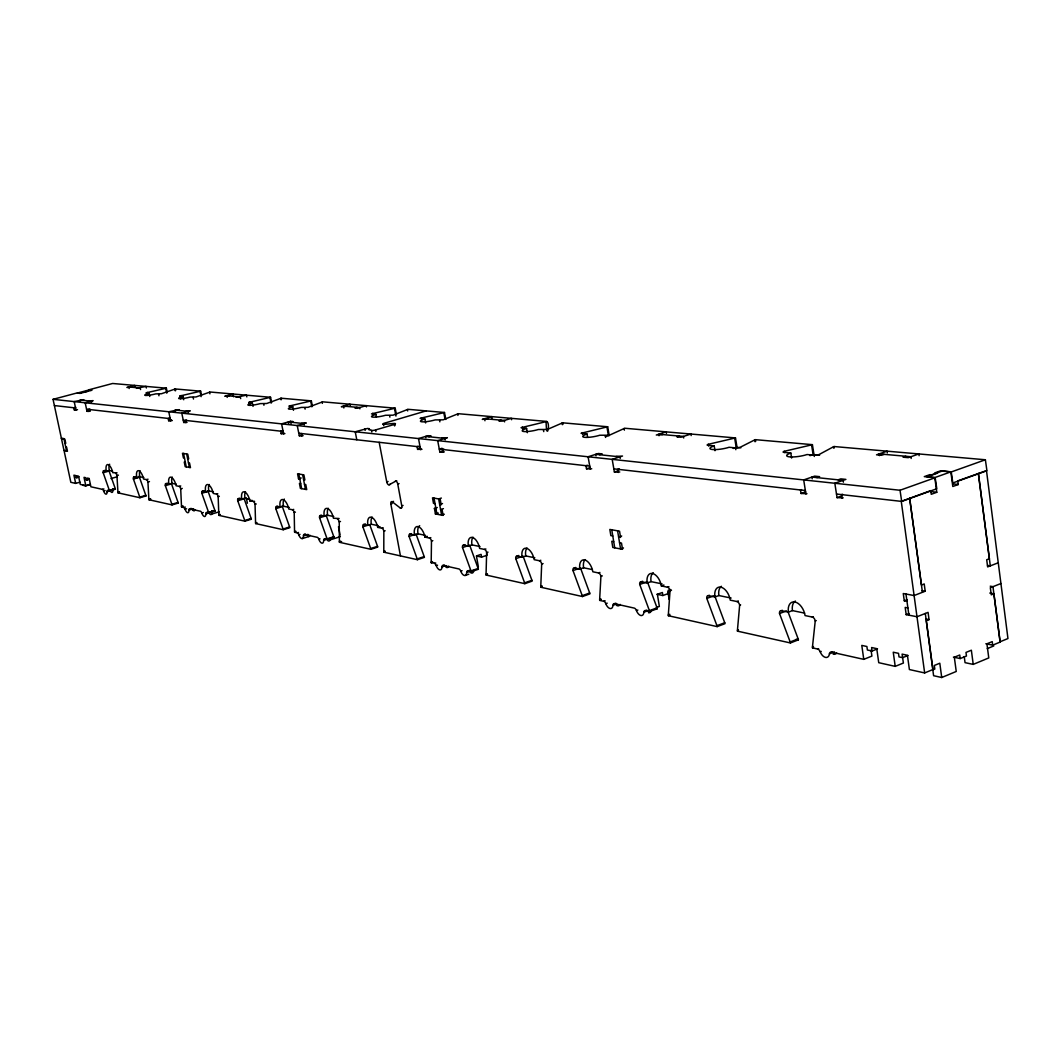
<?xml version="1.0" encoding="UTF-8"?>
<svg xmlns="http://www.w3.org/2000/svg" width="1061" height="1061" viewBox="0 0 1061 1061"><rect width="100%" height="100%" fill="white"/><g stroke="black" fill="none" stroke-linecap="round" stroke-linejoin="round"><path stroke-width="1.5" d="M417.411 559.691A2.812 1.353 71.7 0 0 417.198 558.908L409.082 536.428L416.084 534.16L424.188 556.587A2.798 1.353 71.7 0 1 424.4 557.37L417.411 559.691L383.87 552.197A2.745 1.3 71.9 0 1 383.79 551.468L383.843 531.176A2.759 1.3 72.2 0 0 381.933 528.245L377.703 527.37A9.576 4.496 72.3 0 0 371.085 517.184A9.576 4.496 72.3 0 0 367.915 525.341L363.764 524.492A2.719 1.273 72.3 0 0 362.875 526.8L370.7 548.55A2.719 1.273 72.1 0 1 370.886 549.306L377.729 547.078A2.719 1.273 72.1 0 0 377.544 546.322L369.732 524.625L362.875 526.8M435.792 563.059L431.283 562.781A2.838 1.379 71.6 0 1 431.204 562.025L431.482 541.097A2.851 1.393 71.9 0 0 429.48 538.06L424.944 537.118A9.894 4.814 72 0 0 417.994 526.561A9.894 4.814 72 0 0 414.493 534.969L410.063 534.054A2.812 1.353 72 0 0 409.082 536.428M523.1 556.163L531.906 580.301A3.024 1.565 70.7 0 1 532.118 581.136L524.81 583.669L486.137 575.035A2.958 1.485 71.1 0 1 486.057 574.24L486.641 552.582A2.958 1.499 71.4 0 0 484.506 549.412L479.638 548.418A10.278 5.172 71.5 0 0 472.264 537.423A10.278 5.172 71.5 0 0 468.378 546.083L463.604 545.102A2.918 1.459 71.6 0 0 462.516 547.556L470.991 570.884A2.918 1.459 71.2 0 1 471.203 571.693L478.352 569.28A2.918 1.459 71.2 0 0 478.14 568.471L469.678 545.182L462.516 547.556M580.486 567.967L589.691 593.019A3.13 1.684 70.1 0 1 589.903 593.881L582.436 596.534L540.858 587.25A3.064 1.605 70.5 0 1 540.778 586.441L541.68 564.041A3.064 1.605 70.9 0 0 539.426 560.752L534.187 559.678A10.65 5.557 71 0 0 526.375 548.258A10.65 5.557 71 0 0 522.092 557.184L516.972 556.123A3.024 1.565 71.1 0 0 515.779 558.643L524.598 582.834A3.024 1.565 70.7 0 1 524.81 583.669M599.704 600.354A3.183 1.724 69.9 0 1 599.651 599.545L600.911 576.375A3.183 1.737 70.3 0 0 598.51 572.953L592.86 571.786A11.061 5.981 70.4 0 0 584.584 559.903A11.061 5.981 70.4 0 0 579.85 569.107L574.333 567.967A3.143 1.684 70.5 0 0 573.006 570.566L582.224 595.672A3.143 1.684 70.1 0 1 582.436 596.534M714.623 595.553L724.743 622.741A3.408 1.976 68.4 0 1 724.968 623.682L717.17 626.613L668.377 615.725A3.316 1.87 69 0 1 668.324 614.85L670.048 590.778A3.329 1.883 69.4 0 0 667.475 587.197L661.348 585.924A11.552 6.485 69.7 0 0 652.502 573.484A11.552 6.485 69.7 0 0 647.197 583.006L641.215 581.773A3.276 1.83 69.8 0 0 639.73 584.465L649.398 610.632A3.276 1.817 69.3 0 1 649.624 611.534L657.263 608.735A3.263 1.83 69.3 0 0 657.038 607.834L647.382 581.72M788.19 612.29L798.151 638.868A3.554 2.135 67.3 0 1 798.389 639.849L790.418 642.953L737.488 631.149A3.462 2.016 68.1 0 1 737.435 630.247L739.65 605.274A3.475 2.042 68.5 0 0 736.918 601.521L730.26 600.155A12.042 7.016 68.8 0 0 720.83 587.157A12.042 7.016 68.8 0 0 714.928 596.985L708.443 595.645A3.408 1.976 68.9 0 0 706.798 598.431L716.931 625.672A3.408 1.963 68.4 0 1 717.17 626.613M832.408 651.719L831.4 652.13A3.647 2.228 66.5 0 0 829.423 653.881A7.281 4.43 66.7 0 1 825.485 657.396A7.281 4.43 66.7 0 1 820.219 651.825A3.621 2.188 66.8 0 0 817.593 649.04L812.501 647.873A3.621 2.188 66.9 0 1 812.461 646.931L815.233 620.99A3.621 2.215 67.4 0 0 812.315 617.064L805.074 615.579A12.586 7.613 67.7 0 0 794.994 601.998A12.586 7.613 67.7 0 0 788.416 612.131L781.373 610.685A3.568 2.135 67.8 0 0 779.53 613.55L790.18 641.971A3.568 2.135 67.3 0 1 790.418 642.953M379.175 442.304L386.748 481.893A2.798 1.34 72.8 0 0 389.082 484.784L396.708 480.673M836.492 494.041L901.691 501.415L936.797 488.75L935.179 477.702L924.29 476.628L929.794 474.665L932.513 474.93L937.553 473.126L934.834 472.874L940.311 470.925L951.24 471.959L952.831 482.967L986.916 470.673L985.377 459.758L834.092 446.535A3.554 0.743 -8.6 0 0 833.442 446.8L819.092 454.519A3.568 0.743 -8.7 0 1 814.105 455.196L807.05 454.532A12.387 2.586 -8.8 0 1 789.742 456.88A12.387 2.586 -8.8 0 1 790.816 453.02L783.946 452.384A3.501 0.729 -8.9 0 1 784.278 451.296L811.585 444.891A3.501 0.716 -8.8 0 0 812.408 444.652L813.973 454.625A3.488 0.729 -8.7 0 1 813.137 454.864L809.928 455.62M812.408 444.652L755.352 439.665A3.382 0.676 -9.1 0 0 754.716 439.904L740.26 447.225A3.395 0.69 -9.2 0 1 735.525 447.875L729.079 447.278A11.79 2.374 -9.3 0 1 712.647 449.532A11.79 2.374 -9.3 0 1 714.199 445.885L707.912 445.302A3.342 0.663 -9.3 0 1 708.363 444.28L735.485 437.928L737.05 447.477A3.329 0.676 -9.2 0 1 736.241 447.715L733.151 448.432M735.485 437.928L624.73 428.246L609.399 435.209L599.797 435.235A10.849 2.056 -10 0 1 584.81 437.344A10.849 2.056 -10 0 1 587.051 434.042L581.07 433.273L607.688 426.761L609.239 435.62M607.688 426.761L562.622 422.822L547.357 429.466L538.351 429.506A10.424 1.897 -10.3 0 1 524.041 431.548A10.424 1.897 -10.3 0 1 526.574 428.419L521.057 427.689L546.11 421.641C551.15 420.832 546.455 443.67 546.11 421.641M925.298 613.457L933.6 675.698L941.73 677.515L956.24 671.467L954.33 657.236L959.741 655.008L960.218 658.563L966.465 655.99L965.987 652.435L971.359 650.221L973.229 664.398L988.772 657.926L986.916 643.802L992.221 641.626L992.685 645.154L1000.165 642.064L993.918 593.775L989.794 593.059M877.527 648.855L872.089 651.03L871.598 647.528L876.757 648.642L878.733 662.687L895.219 666.374L903.402 663.032L902.089 654.12L907.42 655.274L909.396 669.544L924.648 672.939L932.884 669.544M987.247 648.642L993.786 645.937M546.853 421.442L458.233 413.697L443.166 419.824L435.143 419.904A9.708 1.658 -10.7 0 1 421.946 421.814A9.708 1.658 -10.7 0 1 424.877 418.949L425.633 422.954M908.07 655.459L902.593 657.674L899.012 656.905L898.521 653.351L893.243 652.21L895.219 666.374M831.4 652.13L863.773 659.358L871.903 656.083L871.054 650.128M445.806 419.466L444.493 412.49L407.994 409.307L393.074 415.183L385.501 415.275A9.377 1.552 -10.9 0 1 372.835 417.132A9.377 1.552 -10.9 0 1 375.926 414.387L376.43 416.973M907.871 607.926L905.192 607.409L906.187 614.637L917.009 616.746L928.07 612.369L929.051 619.597L926.293 620.698L932.99 669.809L934.807 669.053L934.33 665.472L939.794 663.218L941.73 677.515M993.918 593.775L991.266 594.836L990.337 587.714L1000.934 583.523M820.219 651.825L821.227 651.427M829.423 653.881L834.45 651.892M813.508 647.489L812.501 647.873M817.593 649.04L818.601 648.642M906.187 614.637L908.945 613.55M812.461 646.931L813.469 646.534M909.622 498.246L921.439 585.022L924.211 583.948L925.192 591.216L914.105 595.539L903.269 593.537L904.277 600.778L906.956 601.295M950.868 471.853L934.807 477.583L926.611 476.588L942.632 470.872L950.868 471.853L952.805 486.495L958.269 484.519L957.778 480.872L986.491 470.633L998.255 562.768L987.632 566.906L986.703 559.757L989.369 558.723L978.335 473.458M904.277 600.778L907.036 599.704M790.18 641.971L798.151 638.868M815.233 620.99L816.254 620.605M812.315 617.064L813.323 616.68M779.53 613.55L786.533 610.897M737.435 630.247L738.416 629.876M737.488 631.149L738.469 630.778M788.416 612.131L792.421 610.605L804.556 613.099M396.39 414.44L395.183 408.18L322.663 401.84L308.035 407.318L301.191 407.424A8.806 1.366 -11.3 0 1 289.414 409.175A8.806 1.366 -11.3 0 1 292.743 406.642L293.486 410.289M781.373 610.685L782.368 610.3M716.931 625.672L724.743 622.741M736.918 601.521L738.39 600.977M739.65 605.274L740.631 604.903M312.425 406.297L311.337 400.859L281.192 398.22L266.735 403.498L260.237 403.618A8.541 1.273 -11.4 0 1 248.884 405.315A8.541 1.273 -11.4 0 1 252.319 402.875L253.035 406.403M714.928 596.985L718.867 595.539L731.135 598.059M668.324 614.85L669.77 614.319M668.377 615.725L669.823 615.194M708.443 595.645L709.424 595.287M706.798 598.431L714.133 595.738M601.123 599.889L599.704 600.393L603.682 601.282A3.183 1.724 69.8 0 1 605.804 603.696A6.379 3.475 69.8 0 0 610.062 608.523A6.379 3.475 69.8 0 0 612.979 605.3A3.21 1.751 69.7 0 1 614.452 603.682L634.253 608.099A3.249 1.79 69.4 0 1 636.441 610.566L637.86 610.048M636.441 610.566A6.512 3.607 69.4 0 0 640.831 615.513A6.512 3.607 69.4 0 0 643.881 612.237A3.263 1.817 69.3 0 1 645.42 610.592L646.852 610.075M656.374 607.555L659.358 606.468L657.396 594.293L662.382 592.489L662.873 595.526L668.642 593.431L668.151 590.393L670.632 589.505M643.881 612.237L648.178 610.672M649.398 610.632L657.038 607.834M612.979 605.3L616.759 603.934M667.475 587.197L668.934 586.667M934.807 477.583L936.783 492.291L931.253 494.293L930.749 490.62L901.266 501.376L924.648 672.939M670.048 590.778L671.494 590.248M603.682 601.282L605.102 600.778M605.804 603.696L607.21 603.178M661.348 585.924L663.921 584.996M614.452 603.682L615.857 603.165M641.215 581.773L642.648 581.256M61.366 438.153L63.912 438.617L66.498 450.673L63.939 450.182L53.05 399.334L900.02 490.262L935.179 477.702M951.24 471.959L985.377 459.758M639.73 584.465L646.905 581.892M599.651 599.545L601.056 599.041M647.197 583.006L651.043 581.627L662.064 583.895M582.224 595.672L589.691 593.019M271.629 402.557L270.568 397.291L210.131 392.013L196.02 396.947L190.091 397.079A8.09 1.141 -11.6 0 1 179.455 398.697A8.09 1.141 -11.6 0 1 183.022 396.416L183.725 399.758M838.071 479.837L840.829 478.869L845.896 479.4L834.821 483.259L837.049 497.636L841.718 495.978M837.049 497.636L843.177 497.848M600.911 576.375L602.33 575.884M842.62 494.254L841.572 494.612L842.129 498.219M598.51 572.953L599.929 572.463M573.006 570.566L580.022 568.126M579.85 569.107L583.603 567.794L592.29 569.571M905.762 456.27L903.097 457.198L908.243 457.649L918.866 453.949L919.118 455.713M801.519 489.612L800.485 489.97L801.042 493.484L805.67 491.88M540.778 586.441L542.171 585.951M801.042 493.484L806.957 493.697M540.858 587.25L542.237 586.773M201.51 395.329L200.648 391.177L175.317 388.963L161.391 393.75L155.728 393.883A7.865 1.074 -11.7 0 1 145.437 395.448A7.865 1.074 -11.7 0 1 149.057 393.26L149.747 396.509M623.47 547.914L620.566 548.922L617.595 530.818M524.598 582.834L531.906 580.301M574.333 567.967L575.738 567.476M816.864 477.596L819.596 476.654L814.676 476.137L803.694 479.917L805.922 494.055M884.184 454.347L881.532 455.262L876.532 454.811L887.076 451.177L887.328 452.901M539.426 560.752L540.818 560.274M621.68 535.991L618.616 537.038L620.566 537.396L619.544 531.176L609.823 529.439L610.844 535.619L612.781 535.977M541.68 564.041L543.073 563.563M486.057 574.24L487.41 573.789M486.137 575.035L487.49 574.571M434.466 563.497A2.838 1.379 71.5 0 1 436.23 565.619A5.703 2.785 71.5 0 0 439.758 569.89A5.703 2.785 71.5 0 0 441.973 566.919A2.865 1.406 71.4 0 1 443.087 565.42L458.936 568.961A2.891 1.432 71.3 0 1 460.739 571.123A5.796 2.878 71.3 0 0 464.373 575.473A5.796 2.878 71.3 0 0 466.681 572.463A2.904 1.446 71.2 0 1 467.848 570.951L469.638 570.341M466.681 572.463L470.699 571.097M470.991 570.884L478.14 568.471M516.972 556.123L518.802 555.5M465.248 575.433L468.816 574.226M515.779 558.643L522.184 556.468M522.092 557.184L525.765 555.924L534.85 557.794M460.739 571.123L462.079 570.672M443.087 565.42L444.413 564.982M441.973 566.919L445.952 565.579M488.007 552.131L486.641 552.582L486.986 555.288L481.588 557.105L476.893 556.11M431.204 562.025L432.517 561.587M431.283 562.781L432.596 562.343M484.506 549.412L485.872 548.961M436.23 565.619L437.543 565.181M417.198 558.908L424.188 556.587M463.604 545.102L464.957 544.651M468.378 546.083L471.973 544.89L480.023 546.548M431.482 541.097L432.808 540.659M616.043 456.455L622.528 456.031L612.184 459.36L614.385 472.012L618.749 470.593M614.385 472.012L619.77 471.999M424.944 537.118L427.304 536.349M383.79 551.468L385.09 551.044M383.87 552.197L385.17 551.773M429.48 538.06L430.806 537.622M410.063 534.054L411.376 533.617M370.7 548.55L377.544 546.322M414.493 534.969L418.007 533.829L425.488 535.354M619.213 468.829L617.754 469.294L618.311 472.463M444.294 514.227L441.575 515.102L438.657 498.935L441.376 498.06M587.396 465.235L585.951 465.699L586.508 468.803L590.34 467.569M586.508 468.803L591.733 468.776M377.703 527.37L379.997 526.627M370.886 549.306L339.48 542.29A2.666 1.22 72.3 0 1 339.387 541.574L340.661 541.163M381.933 528.245L383.233 527.821M443.432 508.643L440.567 509.559L442.119 509.85L443.127 515.394L435.408 513.935L434.413 508.418L437.265 507.503M339.48 542.29L341.589 541.614M435.408 513.935L438.259 513.02M383.843 531.176L385.143 530.752M679.451 436.071L676.958 436.88L680.95 437.238L690.923 434.029L691.175 435.58M363.764 524.492L365.488 523.948M282.292 505.566A2.546 1.114 72.9 0 0 282.372 506.654L289.626 526.972A2.546 1.114 72.6 0 1 289.812 527.688L283.26 529.731A2.546 1.114 72.6 0 0 283.075 529.028L275.82 508.67A2.546 1.114 72.9 0 1 276.55 506.482L280.197 507.238A8.965 3.952 72.9 0 1 282.796 499.519A8.965 3.952 72.9 0 1 288.764 509.001L292.478 509.771A2.573 1.141 72.8 0 1 294.202 512.503L294.56 531.588A2.573 1.141 72.6 0 0 294.64 532.277L297.266 532.861A2.573 1.141 72.5 0 1 298.751 534.771A5.159 2.281 72.5 0 0 301.748 538.577A5.159 2.281 72.5 0 0 303.459 535.818A2.586 1.154 72.5 0 1 304.321 534.439L317.279 537.33A2.613 1.167 72.4 0 1 318.817 539.267L320.064 538.869M318.817 539.267A5.239 2.361 72.4 0 0 321.881 543.152A5.239 2.361 72.4 0 0 323.671 540.354A2.626 1.18 72.3 0 1 324.56 538.961L326.244 538.418M367.915 525.341L371.35 524.253L378.353 525.686M333.804 536.707A2.626 1.194 72.4 0 1 334.003 537.436L327.305 539.572A2.639 1.194 72.4 0 0 327.106 538.842L333.804 536.707L326.284 515.686A2.626 1.194 72.6 0 1 326.204 515.009M323.671 540.354L329.52 538.497M588.576 456.628L588.232 457.556M442.517 503.564L439.652 504.479L441.204 504.757L440.209 499.2L432.49 497.834L433.498 503.352L435.023 503.63M330.077 539.903L340.382 536.627M599.611 454.718L602.171 453.896L598.351 453.498L588.099 456.774L590.287 469.241M662.661 434.586L656.295 435.023L666.189 431.867L666.441 433.405M356.788 439.771L355.223 431.774L367.663 428.419L371.629 430.487L374.228 430.315L394.334 424.453C400.753 421.588 377.544 426.204 383.883 423.339L426.19 410.886M303.459 535.818L308.008 534.386M400.435 555.898L390.846 504.002A2.785 1.34 72.5 0 1 392.225 501.787L400.342 508.06A2.812 1.353 72.5 0 0 401.761 505.845L403.074 505.421M302.438 538.524L309.043 536.442M400.342 508.06L401.668 507.649M294.56 531.588L295.794 531.203M294.64 532.277L295.886 531.893M392.225 501.787L393.538 501.376M327.106 538.842L319.573 517.781A2.626 1.194 72.6 0 1 320.382 515.54L324.281 516.336A9.27 4.217 72.6 0 1 327.159 508.391A9.27 4.217 72.6 0 1 333.446 518.232L339.109 518.511M297.266 532.861L298.499 532.476M390.846 504.002L392.159 503.59M298.751 534.771L299.998 534.373M339.387 541.574L339.228 521.879L340.501 521.481M304.321 534.439L305.568 534.041M320.382 515.54L321.642 515.142M283.075 529.028L289.626 526.972M319.573 517.781L327.637 515.288L333.764 516.535M395.382 481.084A2.812 1.366 72.8 0 1 397.742 484.002L399.055 483.591M292.478 509.771L293.725 509.386M386.748 481.893L388.061 481.482M283.26 529.731L255.648 523.564A2.493 1.074 72.8 0 1 255.568 522.901L256.775 522.529M255.648 523.564L256.855 523.192M294.202 512.503L295.435 512.118M389.082 484.784L390.395 484.373M444.493 412.49L420.103 418.352L424.877 418.949M275.82 508.67L283.486 506.23L289.215 507.397M240.011 498.126L238.407 498.604A2.467 1.048 73.1 0 0 237.73 500.739L244.746 520.487L251.165 518.511A2.467 1.048 72.9 0 1 251.351 519.2L244.932 521.176L218.911 515.367A2.427 1.008 73 0 1 218.818 514.718L218.155 496.667A2.427 1.008 73.2 0 0 216.577 494.108L213.288 493.418A8.448 3.501 73.3 0 0 207.837 484.519A8.448 3.501 73.3 0 0 205.675 491.853L202.439 491.19A2.401 0.995 73.3 0 0 201.829 493.259L208.619 512.436A2.401 0.995 73.1 0 1 208.792 513.113L206.51 512.596A2.387 0.981 73.1 0 0 205.807 513.909A4.774 1.963 73.1 0 1 204.415 516.495A4.774 1.963 73.1 0 1 201.776 512.994A2.387 0.981 73.1 0 0 200.463 511.243L189.667 508.842A2.361 0.955 73.1 0 0 188.977 510.129A4.708 1.91 73.2 0 1 187.638 512.688A4.708 1.91 73.2 0 1 185.052 509.24A2.347 0.955 73.2 0 0 183.765 507.516L181.59 507.039A2.347 0.942 73.2 0 1 181.497 506.402L180.702 488.869A2.347 0.955 73.4 0 0 179.203 486.389L176.099 485.752A8.196 3.302 73.4 0 0 170.901 477.132A8.196 3.302 73.4 0 0 168.938 484.267L165.901 483.644A2.334 0.928 73.5 0 0 165.344 485.673L171.895 504.267A2.334 0.928 73.3 0 1 172.068 504.903L178.221 503.073A2.321 0.928 73.3 0 0 178.049 502.423L171.511 483.856A2.321 0.942 73.5 0 1 171.418 483.246M443.777 449.042L442.41 449.466L442.941 452.291L444.307 451.88M441.827 438.1L447.357 437.702L437.689 440.633L439.824 451.933L442.994 450.965M276.55 506.482L277.783 506.11M208.619 512.436L214.906 510.527A2.401 0.995 73.1 0 1 215.078 511.203L205.807 513.909M418.419 446.19L417.066 446.601L417.596 449.373L420.74 448.432M238.407 498.604L241.828 499.32A8.7 3.713 73.1 0 1 244.202 491.787A8.7 3.713 73.1 0 1 249.905 500.978L252.067 500.328M417.596 449.373L421.973 449.32M211.418 514.161L219.309 511.773M249.905 500.978L254.613 501.336M218.818 514.718L220.012 514.346M218.911 515.367L220.091 515.009M255.568 522.901L255.038 504.346L256.258 503.975M442.052 448.272L439.294 449.108L589.744 466.124M395.183 408.18L371.496 413.883L375.926 414.387M394.334 424.453L394.626 425.952M303.605 479.718L304.878 479.957L303.897 474.904L297.557 473.776L298.539 478.803L301.218 477.994M501.15 420.169L498.803 420.872L501.999 421.164L511.349 418.339L511.601 419.732M241.828 499.32L245.051 498.338L249.905 499.333M237.73 500.739L244.163 498.803A2.467 1.048 73.1 0 1 244.07 498.153M201.776 512.994L203.341 512.516M206.51 512.596L208.871 511.879M211.616 511.057L212.412 510.818M181.497 506.402L183.049 505.938M181.59 507.039L183.129 506.574M218.155 496.667L219.348 496.309M183.765 507.516L185.317 507.052M185.052 509.24L186.603 508.776M428.737 436.721L431.124 436.005L428.074 435.686L418.498 438.564L420.62 449.731M487.715 418.976L482.278 419.387L491.548 416.602L491.919 418.671M189.667 508.842L191.219 508.365M188.977 510.129L193.646 508.723M205.675 491.853L208.831 490.911L213.407 491.853M201.829 493.259L208.128 491.389A2.401 0.995 73.3 0 1 208.036 490.766M171.895 504.267L178.049 502.423M216.577 494.108L217.77 493.75M139.415 475.779A2.268 0.889 73.6 0 0 139.455 477.264L145.808 495.328A2.268 0.889 73.4 0 1 145.967 495.951L139.933 497.728A2.268 0.875 73.4 0 0 139.773 497.105L133.421 479.015A2.268 0.875 73.6 0 1 133.911 477.039L136.803 477.636A7.971 3.117 73.6 0 1 138.593 470.66A7.971 3.117 73.6 0 1 143.58 479.028L146.511 479.638A2.294 0.902 73.5 0 1 147.943 482.039L148.858 499.121A2.281 0.902 73.3 0 0 148.938 499.744L150.834 499.187M202.439 491.19L204.017 490.712M139.773 497.105L145.808 495.328M179.203 486.389L180.755 485.925M180.702 488.869L182.253 488.405M148.858 499.121L150.37 498.683M311.337 400.859L288.857 406.151L292.743 406.642M165.901 483.644L167.439 483.193M168.938 484.267L172.028 483.365L176.338 484.24M165.344 485.673L171.511 483.856M90.158 484.386L85.782 485.646L84.018 477.344L85.769 477.715L86.206 479.797L87.824 480.142L87.373 478.06L89.137 478.445L90.914 486.787L102.453 489.36A2.188 0.822 73.5 0 1 103.607 490.964L105.079 490.527M103.607 490.964A4.39 1.658 73.5 0 0 105.901 494.147A4.39 1.658 73.5 0 0 107.015 491.72A2.202 0.836 73.5 0 1 107.572 490.514L109.058 490.076M109.787 489.864L110.53 489.651M113.116 488.896L115.41 489.214A2.202 0.836 73.5 0 0 115.251 488.604L109.084 471.018A2.202 0.836 73.7 0 1 109.018 470.633M105.105 470.355L103.62 470.779A2.202 0.836 73.7 0 0 103.169 472.715L109.336 490.328L115.251 488.604M146.511 479.638L148.036 479.187M107.015 491.72L115.41 489.214M301.483 423.326L306.284 422.941L297.239 425.554L299.295 435.766L301.841 435.023M299.295 435.766L303.114 435.686M147.943 482.039L149.468 481.601M139.933 497.728L118.036 492.848A2.228 0.849 73.5 0 1 117.943 492.238L119.429 491.8M118.036 492.848L119.522 492.41M282.756 430.554L280.661 431.164L281.165 433.684L284.892 433.604M281.165 433.684L283.685 432.954M133.911 477.039L135.437 476.601M136.803 477.636L139.827 476.747L143.898 477.596M133.421 479.015L139.455 477.264M102.453 489.36L103.925 488.935M270.568 397.291L248.672 402.451L252.319 402.875M86.206 479.797L89.124 478.962M290.807 422.198L293.048 421.562L290.555 421.297L281.589 423.87L283.632 433.962M65.729 446.986L66.578 447.145L67.466 451.283L64.058 450.62L70.835 482.304L75.676 483.392L80.026 482.145M346.058 406.336L341.324 406.734L350.011 404.241L350.382 406.098M103.62 470.779L106.352 471.349A7.759 2.958 73.7 0 1 107.997 464.532A7.759 2.958 73.7 0 1 112.784 472.675L117.055 472.821M115.556 473.246A2.228 0.849 73.7 0 1 116.935 475.58L118.434 475.156M357.04 407.318L354.851 407.941L357.451 408.18L366.217 405.647L366.469 406.907M89.986 484.625L85.609 485.885L83.023 485.315M111.007 478.564L117.32 476.747M75.676 483.392L73.912 475.156L75.636 475.527L76.074 477.596L78.978 476.76M106.352 471.349L109.323 470.5L112.546 471.15M103.169 472.715L109.084 471.018M200.648 391.177L179.786 396.032L183.022 396.416M186.02 411.164L190.237 410.806L181.776 413.153L183.739 422.477L186.113 421.814M183.739 422.477L187.041 422.384M167.214 392.225L166.365 388.18L146.033 392.862L149.057 393.26M170.145 417.901L168.168 418.445L168.659 420.74L172.293 420.541M168.659 420.74L171.418 419.97M186.55 420.05L185.357 420.381L185.847 422.716M177.147 410.236L179.243 409.652L168.765 411.761L170.715 420.978M228.99 395.886L224.813 396.27L232.996 394.002L233.553 396.734M238.155 396.708L236.086 397.278L246.497 395.183L246.842 396.92M89.349 400.992L93.116 400.647L85.159 402.782L87.029 411.35L89.641 410.647M87.029 411.35L90.304 411.151M75.689 407.278L73.832 407.769L74.297 409.891L77.519 409.692M74.297 409.891L75.782 409.493M89.827 409.002L88.342 409.413L88.806 411.549M81.856 400.196L83.819 399.665L74.177 401.602L76.034 410.09M130.649 387.119L126.909 387.477L134.614 385.408L134.946 386.986M138.394 387.809L136.445 388.326L146.047 386.403L146.378 387.994M53.05 399.334L77.426 392.849L80.742 393.18M605.393 436.535L608.47 435.832L606.932 426.96M383.366 424.175L383.764 425.66M158.619 394.148L158.964 395.78M439.586 420.315L439.877 421.84M166.365 388.18L112.612 383.485L88.633 389.864L91.975 390.183L80.026 393.406L77.453 393.034L88.66 390.063L91.259 390.408M735.896 447.371L740.83 447.835M813.058 454.532L819.622 455.142M88.129 391.204L83.739 392.066L84.601 392.146M54.416 405.567L75.57 407.968M86.564 409.201L170.237 418.671M183.248 420.143L283.128 431.442M298.791 433.22L420.09 446.933M613.842 468.856L805.365 490.527M439.824 451.933L442.941 452.291M952.765 483.843L958.269 484.519M930.218 491.442L936.783 492.291M987.552 565.42L990.298 565.871L978.428 473.538M990.231 586.189L992.963 586.667L1000.059 641.799L1007.95 638.536L998.268 562.768M921.943 590.632L925.192 591.216M184.455 458.047L183.407 457.861L182.465 453.259L187.744 454.201L188.686 458.816L187.625 458.617M298.539 478.803L299.799 479.028M61.485 438.591L64.88 439.214L65.769 443.352L64.92 443.193M185.317 462.251L184.256 462.065L185.198 466.641L190.476 467.649L189.534 463.034L188.473 462.848M300.687 483.644L299.427 483.405L300.396 488.418L306.735 489.612L305.767 484.572L304.494 484.346M434.413 508.418L435.938 508.696M613.709 541.64L611.773 541.282L612.794 547.463L622.515 549.293L621.494 543.086L619.544 542.728M925.802 618.961L929.051 619.597M985.828 643.762L992.685 645.154M656.971 594.279L662.873 595.526M953.415 657.117L960.218 658.563M973.229 664.398L965.046 662.648L964.237 656.6M76.074 477.596L77.241 477.848L76.803 475.779L78.527 476.15L80.291 484.413L85.782 485.646M872.089 651.03L867.394 650.008L866.89 646.507L861.784 645.406L863.773 659.358M144.575 495.646L145.967 495.951M176.749 502.742L178.221 503.073M213.659 510.885L215.078 511.203M249.68 518.829L251.351 519.2M332.623 537.131L334.003 537.436M477.516 569.094L478.352 569.28M656.215 608.51L657.263 608.735M796.121 639.345L798.389 639.849M107.572 490.514L109.495 490.938A2.215 0.836 73.5 0 0 109.336 490.328M148.938 499.744L172.068 504.903M324.56 538.961L327.305 539.572M467.848 570.951L471.203 571.693M645.42 610.592L649.624 611.534M371.536 430.461L371.827 431.973M244.163 498.803L251.165 518.511M208.128 491.389L214.906 510.527M80.45 401.602L80.105 400.024L91.127 401.177L91.471 402.782M140.569 389.559L140.224 387.981L128.832 386.96L129.177 388.538M147.254 392.371L147.598 393.989M188.487 413.14L188.129 411.389L175.065 410.023L175.556 412.318M181.033 395.501L181.378 397.159M180.012 396.138L180.582 398.803M175.317 388.963L175.649 390.594M174.786 389.122L175.131 390.753M165.768 388.326L166.789 393.18M200.025 391.337L201.139 396.642M193.142 397.371L193.5 399.042M209.601 392.172L209.945 393.843M240.675 398.631L240.316 396.907L226.855 395.7L227.213 397.411M263.672 403.936L263.937 405.262M249.932 401.867L250.29 403.631M248.95 402.557L249.521 405.382M186.683 454.015L189.415 467.45M183.526 453.445L186.245 466.84M290.555 421.297L291.165 424.32M288.698 423.83L288.313 421.946L304.03 423.591L304.282 424.877M281.192 398.22L281.457 399.546M280.635 398.392L280.9 399.718M269.918 397.451L271.059 403.074M304.852 407.769L305.13 409.148M301.324 433.498L301.841 436.058M290.117 405.594L290.396 406.947M322.106 402.026L322.372 403.392M310.687 401.018L311.841 406.827M246.311 497.821L247.385 503.232M343.857 407.981L343.499 406.111L359.652 407.543L359.891 408.817M369.135 429.97L368.843 428.472M364.838 428.949L365.13 430.448M389.639 415.66L389.917 417.132M372.756 413.233L373.034 414.679M375.581 429.984L375.873 431.495M302.624 474.678L305.462 489.373M298.831 474.002L301.656 488.657M407.411 409.493L407.689 410.952M394.493 408.366L395.965 416.071M394.719 423.618L394.997 425.116M425.952 437.795L425.686 436.403L444.944 438.432L445.209 439.851M421.363 417.729L421.748 419.732M338.486 526.707L340.09 535.142M443.79 412.676L444.983 419.055M457.649 413.896L457.928 415.408M484.97 420.753L484.598 418.697L504.333 420.461L504.598 421.854M397.742 484.002L401.761 505.845M526.574 428.419L527.344 432.702M522.304 427.066L522.688 429.201M434.029 498.1L436.946 514.227M543.457 429.984L543.749 431.615M562.622 422.822L562.914 424.44M562.012 423.034L562.303 424.652M481.588 557.105L481.097 554.372L476.429 555.937L478.365 566.839M596.07 455.872L595.791 454.32L619.956 456.867L620.221 458.445M587.051 434.042L587.569 437.026M582.303 432.609L582.595 434.281M605.314 435.753L605.606 437.437M624.107 428.472L624.399 430.156M659.027 435.766L658.762 434.228L683.443 436.429L683.708 437.994M714.199 445.885L714.995 450.7M708.363 444.28L708.668 446.071M611.759 529.784L614.73 547.821M734.676 438.153L736.241 447.715M735.525 447.875L735.83 449.705M755.352 439.665L755.644 441.469M754.716 439.904L755.008 441.721M667.926 591.919L669.133 599.465M790.816 453.02L791.612 458.047M784.278 451.296L784.477 452.543M814.105 455.196L814.304 456.469M811.585 444.891L813.137 454.864M812.209 478.843L811.944 477.079L843.137 480.368L843.415 482.158M833.442 446.8L833.641 448.06M834.092 446.535L834.291 447.808M879.436 455.633L879.171 453.896L910.908 456.721L911.174 458.485M900.02 490.262L901.691 501.415M905.975 594.041L908.892 615.168M909.701 498.325L922.433 592.29M116.935 475.58L117.943 492.238M448.776 566.176A5.69 2.798 71.5 0 1 445.859 567.078M473.803 570.394A5.796 2.891 71.3 0 1 470.248 572.409M620.115 604.385A6.379 3.488 69.8 0 1 616.414 605.287M651.321 610.605A6.499 3.621 69.4 0 1 648.43 612.714M836.652 653.032A7.268 4.443 66.6 0 1 833.15 654.106M418.007 533.829A9.894 4.814 72 0 1 419.692 525.699M471.973 544.89A10.265 5.186 71.5 0 1 473.047 537.211M525.765 555.924A10.65 5.57 71 0 1 527.025 548.006M583.603 567.794A11.061 5.995 70.4 0 1 585.062 559.598M651.043 581.627A11.538 6.499 69.6 0 1 653.284 572.688M718.867 595.539A12.029 7.029 68.8 0 1 721.414 586.282M792.421 610.605A12.56 7.626 67.6 0 1 795.352 601.03M110.901 491.827A4.39 1.671 73.5 0 0 112.917 490.01A2.202 0.836 73.5 0 1 112.917 489.598M113.01 489.148A2.202 0.836 73.5 0 1 113.487 488.789M195.038 509.864A4.708 1.923 73.2 0 1 192.638 509.956M209.813 514.094A4.774 1.976 73.1 0 0 212.094 511.999A2.387 0.995 73.1 0 1 212.306 510.898M244.746 520.487A2.467 1.048 72.9 0 1 244.932 521.176M253.393 501.707A2.493 1.074 73 0 1 255.038 504.346M309.918 535.221A5.146 2.294 72.5 0 1 307.969 536.349M330.342 538.55A5.225 2.374 72.4 0 1 327.743 540.619M337.411 519.054A2.666 1.22 72.5 0 1 339.228 521.879M371.35 524.253A9.562 4.509 72.3 0 1 372.132 517.052M327.637 515.288A9.257 4.231 72.6 0 1 328.3 508.285M283.486 506.23A8.952 3.952 72.9 0 1 284.308 499.068M245.051 498.338A8.687 3.727 73.1 0 1 245.489 491.734M208.831 490.911A8.435 3.515 73.3 0 1 209.189 484.479M172.028 483.365A8.183 3.302 73.4 0 1 172.293 477.105M139.827 476.747A7.971 3.13 73.6 0 1 140.025 470.66M109.323 470.5A7.759 2.958 73.7 0 1 109.668 464.227"/></g></svg>
